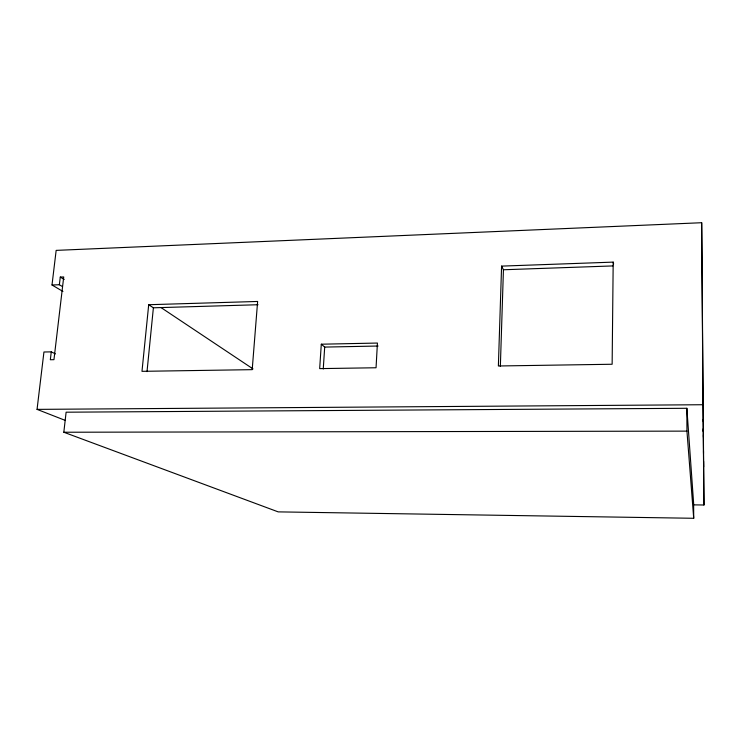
<?xml version="1.0" encoding="UTF-8"?>
<svg xmlns="http://www.w3.org/2000/svg" width="741" height="741" viewBox="0 0 741 741"><rect width="100%" height="100%" fill="white"/><g stroke="black" fill="none" stroke-linecap="round" stroke-linejoin="round"><path stroke-width="1.11" d="M613.187 262.119L612.14 364.248L498.378 365.98L501.592 266.112L613.187 262.119L613.613 264.009M500.351 366.48L503.435 269.761L501.592 266.112M323.252 368.999L324.697 347.084L321.298 344.204L319.667 368.62L376.048 367.758L377.428 343.055L321.298 344.204M147.014 371.611L153.387 307.802L148.7 304.718L141.985 371.334L252.199 369.657L257.627 301.457L148.7 304.718M63.819 432.235L66.116 412.2L686.851 408.291L693.632 503.5L693.706 518.283L278.19 511.874L63.819 432.235L686.944 431.123L693.706 518.283M65.041 420.314L37.05 409.375L43.941 352.003L51.268 351.864L55.418 353.883M62.939 291.445L52 284.998L56.159 250.384L701.681 222.717L703.95 505.001L693.557 504.862M51.268 351.864L50.332 359.737L53.954 359.672L63.726 276.958L60.28 277.078L59.363 284.739L62.346 286.517M52 284.998L59.363 284.739M503.435 269.761L612.89 265.926M153.387 307.802L258.035 304.736M324.697 347.084L378.086 346.028M37.05 409.375L702.996 404.725L703.95 505.001M60.28 277.078L64.217 279.487M160.853 307.459L252.996 368.898M703.644 466.95L703.607 461.319M703.524 453.464L703.505 450.667M703.413 434.791L703.431 437.255M703.052 393.804L703.042 393.304L703.079 399.408M703.274 419.249L703.292 421.703M701.681 222.717L702.996 404.725M703.302 429.632L703.32 431.605L703.302 428.465M686.851 408.291L686.944 431.123"/></g></svg>
